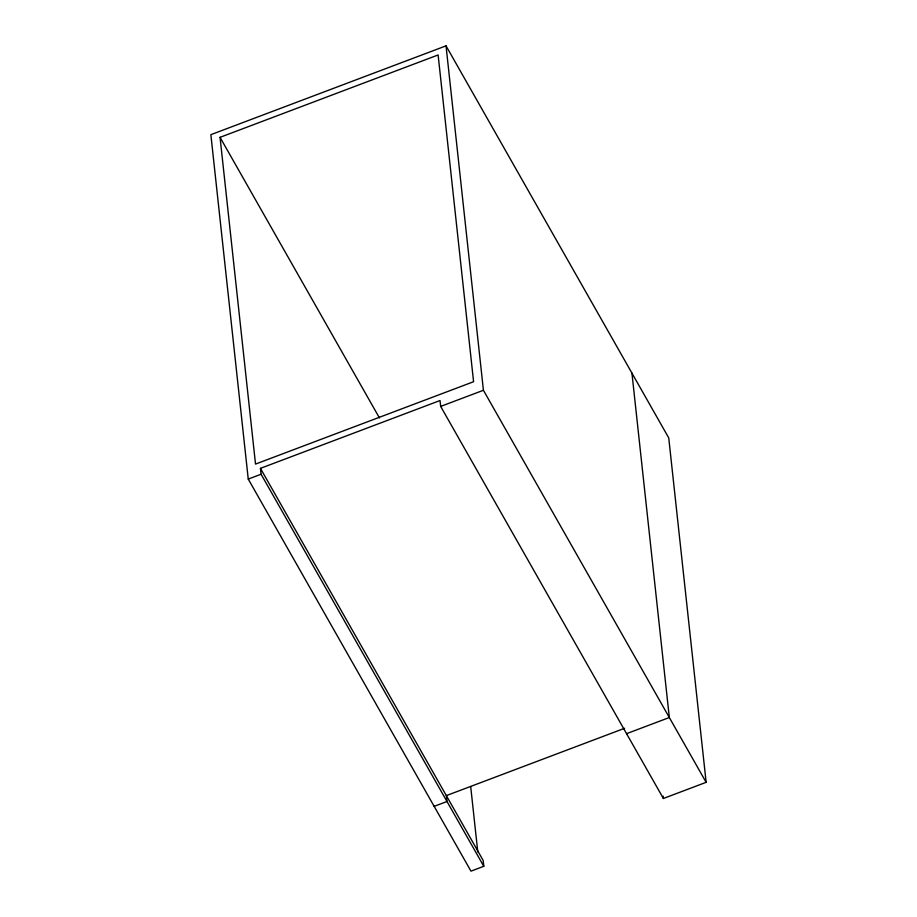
<?xml version="1.0" encoding="UTF-8"?>
<svg xmlns="http://www.w3.org/2000/svg" width="917" height="917" viewBox="0 0 917 917"><rect width="100%" height="100%" fill="white"/><g stroke="black" fill="none" stroke-linecap="round" stroke-linejoin="round"><path stroke-width="1.38" d="M446.029 45.85L210.864 134.673L248.255 479.087L470.971 871.15L483.798 866.301L483.156 860.421L260.439 468.358L440.022 400.534L440.664 406.414L663.381 798.478L706.136 782.327L668.745 437.913L446.029 45.85L483.419 390.275L706.136 782.327M220.046 137.332L438.12 54.963L473.585 381.724L255.522 464.082L220.046 137.332L379.432 417.888M248.255 479.087L261.081 474.249L260.439 468.358M440.664 406.414L483.419 390.275M624.592 728.293L446.35 795.612L446.992 801.504L434.154 806.341M626.563 733.68L669.33 717.53L631.939 373.104M261.081 474.249L483.798 866.301M663.129 796.128L663.381 798.478M470.708 786.694L477.803 852.076"/></g></svg>
